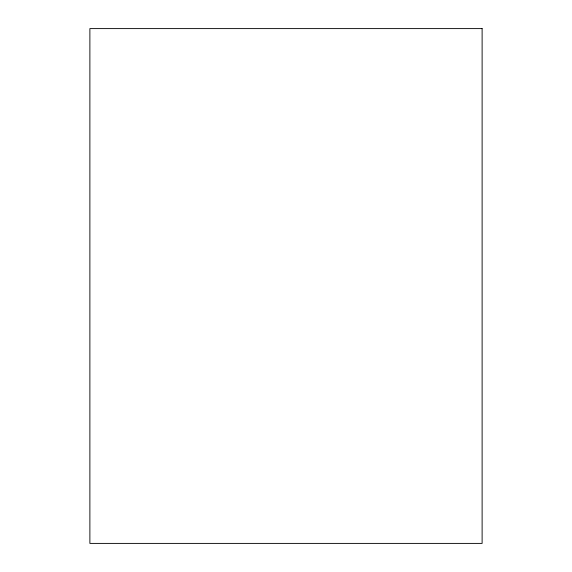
<?xml version="1.0" encoding="UTF-8"?>
<svg xmlns="http://www.w3.org/2000/svg" width="572" height="572" viewBox="0 0 572 572"><rect width="100%" height="100%" fill="white"/><g stroke="black" fill="none" stroke-linecap="round" stroke-linejoin="round"><path stroke-width="0.86" d="M482.117 28.6L89.883 28.6L89.883 543.4L482.117 543.4L482.117 28.6"/></g></svg>
